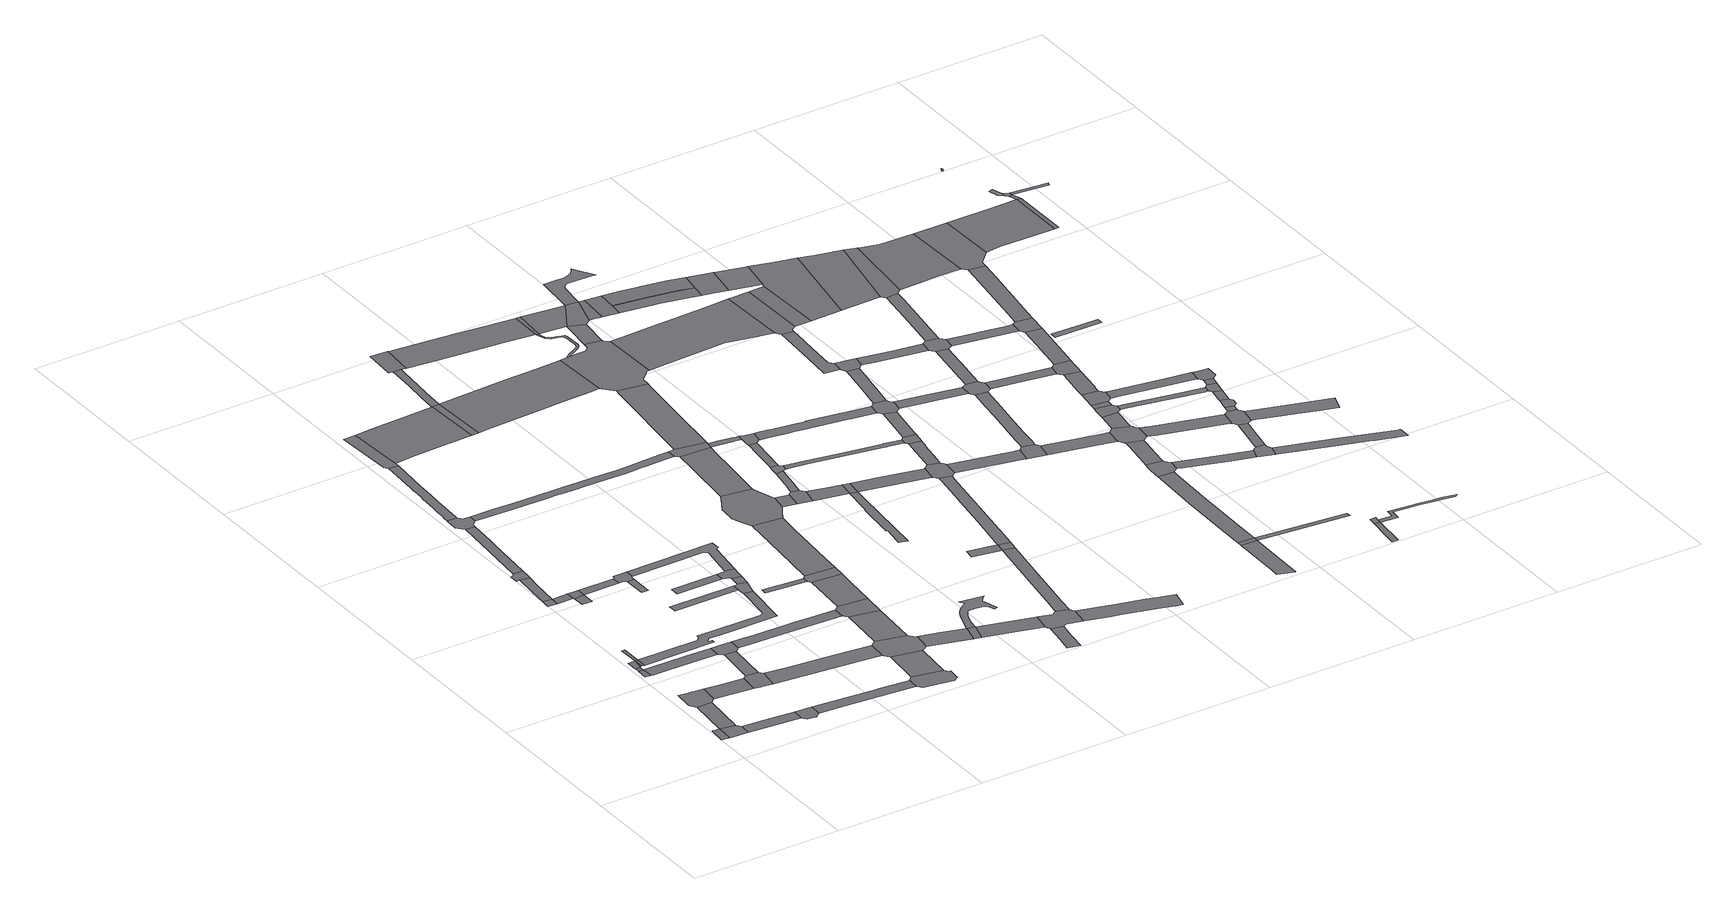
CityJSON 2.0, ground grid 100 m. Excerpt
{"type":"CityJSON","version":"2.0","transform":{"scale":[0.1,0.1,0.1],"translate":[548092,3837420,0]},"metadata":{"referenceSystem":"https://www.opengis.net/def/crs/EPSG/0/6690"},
"CityObjects":{
"road1":{"type":"Road","attributes":{"RoadStructureAttribute.sectionType":"1"},"geometry":[{"type":"MultiSurface","lod":"1","boundaries":[[[0,1,2,3,4,5]]]}]},
"road2":{"type":"Road","geometry":[{"type":"MultiSurface","lod":"1","boundaries":[[[5,4,6,7,8,9]]]}]},
"road3":{"type":"Road","attributes":{"RoadStructureAttribute.sectionType":"1"},"geometry":[{"type":"MultiSurface","lod":"1","boundaries":[[[10,11,5,9]]]}]},
"road4":{"type":"Road","geometry":[{"type":"MultiSurface","lod":"1","boundaries":[[[12,13,14,15,16,17,18,11,10,19,20,21,22]]]}]},
"road5":{"type":"Road","attributes":{"RoadStructureAttribute.sectionType":"1"},"geometry":[{"type":"MultiSurface","lod":"1","boundaries":[[[23,24,25,26]]]}]},
"road6":{"type":"Road","geometry":[{"type":"MultiSurface","lod":"1","boundaries":[[[27,28,26,29]]]}]},
"road7":{"type":"Road","attributes":{"RoadStructureAttribute.sectionType":"1"},"geometry":[{"type":"MultiSurface","lod":"1","boundaries":[[[30,31,27,29,32,33]]]}]},
"road8":{"type":"Road","attributes":{"RoadStructureAttribute.sectionType":"1"},"geometry":[{"type":"MultiSurface","lod":"1","boundaries":[[[34,8,7,35,36,37]]]}]},
"road9":{"type":"Road","attributes":{"RoadStructureAttribute.sectionType":"1"},"geometry":[{"type":"MultiSurface","lod":"1","boundaries":[[[33,32,38]]]}]},
"road10":{"type":"Road","geometry":[{"type":"MultiSurface","lod":"1","boundaries":[[[39,33,38,40]]]}]},
"road11":{"type":"Road","geometry":[{"type":"MultiSurface","lod":"1","boundaries":[[[41,42,33,39]]]}]},
"road12":{"type":"Road","attributes":{"RoadStructureAttribute.sectionType":"1"},"geometry":[{"type":"MultiSurface","lod":"1","boundaries":[[[43,22,21,44,45]]]}]},
"road13":{"type":"Road","attributes":{"RoadStructureAttribute.sectionType":"1"},"geometry":[{"type":"MultiSurface","lod":"1","boundaries":[[[46,47,48,49,50,51,26,25,52,53,54,55,56,57,58,59]]]}]},
"road14":{"type":"Road","geometry":[{"type":"MultiSurface","lod":"1","boundaries":[[[37,36,60,61,62,63,64]]]}]},
"road15":{"type":"Road","geometry":[{"type":"MultiSurface","lod":"1","boundaries":[[[65,66,67,68]]]}]},
"road16":{"type":"Road","attributes":{"RoadStructureAttribute.sectionType":"1"},"geometry":[{"type":"MultiSurface","lod":"1","boundaries":[[[69,70,71,65,68,72,73]]]}]},
"road17":{"type":"Road","attributes":{"RoadStructureAttribute.sectionType":"1"},"geometry":[{"type":"MultiSurface","lod":"1","boundaries":[[[68,67,74,75]]]}]},
"road18":{"type":"Road","geometry":[{"type":"MultiSurface","lod":"1","boundaries":[[[76,77,45,44,78,79,80,81,82]]]}]},
"road19":{"type":"Road","geometry":[{"type":"MultiSurface","lod":"1","boundaries":[[[83,84,85,86,87,88,69,73]]]}]},
"road20":{"type":"Road","geometry":[{"type":"MultiSurface","lod":"1","boundaries":[[[89,90,91,92]]]}]},
"road21":{"type":"Road","geometry":[{"type":"MultiSurface","lod":"1","boundaries":[[[75,74,93,92,91,94]]]}]},
"road22":{"type":"Road","attributes":{"RoadStructureAttribute.sectionType":"1"},"geometry":[{"type":"MultiSurface","lod":"1","boundaries":[[[95,96,97,76,82,98,99,100]]]}]},
"road23":{"type":"Road","geometry":[{"type":"MultiSurface","lod":"1","boundaries":[[[101,59,58,95,100,102,103,104]]]}]},
"road24":{"type":"Road","attributes":{"RoadStructureAttribute.sectionType":"1"},"geometry":[{"type":"MultiSurface","lod":"1","boundaries":[[[105,106,85,84,107,108,109,110]]]}]},
"road25":{"type":"Road","attributes":{"RoadStructureAttribute.sectionType":"1"},"geometry":[{"type":"MultiSurface","lod":"1","boundaries":[[[94,91,111,112]]]}]},
"road26":{"type":"Road","attributes":{"RoadStructureAttribute.sectionType":"1"},"geometry":[{"type":"MultiSurface","lod":"1","boundaries":[[[113,114,115,116,117,118,119,120,121,122,39,40,123,124,125,126,127,128,129,130]]]}]},
"road27":{"type":"Road","attributes":{"RoadStructureAttribute.sectionType":"1"},"geometry":[{"type":"MultiSurface","lod":"1","boundaries":[[[131,132,133,134,135,136,64,63,137,138,139,140,141,142,143]]]}]},
"road28":{"type":"Road","geometry":[{"type":"MultiSurface","lod":"1","boundaries":[[[144,145,146,105,110,147,148,149,150,151]]]}]},
"road29":{"type":"Road","geometry":[{"type":"MultiSurface","lod":"1","boundaries":[[[152,153,154,155]]]}]},
"road30":{"type":"Road","attributes":{"RoadStructureAttribute.sectionType":"1"},"geometry":[{"type":"MultiSurface","lod":"1","boundaries":[[[156,157,158,81,80,159,160,161,162]]]}]},
"road31":{"type":"Road","attributes":{"RoadStructureAttribute.sectionType":"1"},"geometry":[{"type":"MultiSurface","lod":"1","boundaries":[[[163,164,165,166,167,168,169,170,171,172,173,174,175,176,177,178,179,144,151,180,181,182,183,184]]]}]},
"road32":{"type":"Road","geometry":[{"type":"MultiSurface","lod":"1","boundaries":[[[185,186,187,188,112,111,189,190,191,192,152,155,193,194,195,196,197,198]]]}]},
"road33":{"type":"Road","attributes":{"RoadStructureAttribute.sectionType":"1"},"geometry":[{"type":"MultiSurface","lod":"1","boundaries":[[[199,200,201,202]]]}]},
"road34":{"type":"Road","geometry":[{"type":"MultiSurface","lod":"1","boundaries":[[[203,204,205,206,163,184,207]]]}]},
"road35":{"type":"Road","attributes":{"RoadStructureAttribute.sectionType":"1"},"geometry":[{"type":"MultiSurface","lod":"1","boundaries":[[[208,209,210,211,212,213,214,104,103,215,216,217,218,219,220]]]}]},
"road36":{"type":"Road","attributes":{"RoadStructureAttribute.sectionType":"1"},"geometry":[{"type":"MultiSurface","lod":"1","boundaries":[[[221,222,223,224]]]}]},
"road37":{"type":"Road","geometry":[{"type":"MultiSurface","lod":"1","boundaries":[[[225,226,143,142,227,228,229,230,231,232,233,234,235]]]}]},
"road38":{"type":"Road","attributes":{"RoadStructureAttribute.sectionType":"1"},"geometry":[{"type":"MultiSurface","lod":"1","boundaries":[[[236,237,238,239,240,198,197,241,242,243,244,245,246,247,248,249]]]}]},
"road39":{"type":"Road","attributes":{"RoadStructureAttribute.sectionType":"1"},"geometry":[{"type":"MultiSurface","lod":"1","boundaries":[[[250,225,235,251]]]}]},
"road40":{"type":"Road","geometry":[{"type":"MultiSurface","lod":"1","boundaries":[[[252,253,254,202,201,113,130,255,256]]]}]},
"road41":{"type":"Road","attributes":{"RoadStructureAttribute.sectionType":"1"},"geometry":[{"type":"MultiSurface","lod":"1","boundaries":[[[257,252,256,258]]]}]},
"road42":{"type":"Road","geometry":[{"type":"MultiSurface","lod":"1","boundaries":[[[248,259,260,261,224,223,262,263,264,257,258,265,249]]]}]},
"road43":{"type":"Road","geometry":[{"type":"MultiSurface","lod":"1","boundaries":[[[266,267,268,162,161,269,270,250,251,271,272,273,274,275,276,277]]]}]},
"road44":{"type":"Road","geometry":[{"type":"MultiSurface","lod":"1","boundaries":[[[278,279,280,281,203,207,282,283,284,285,286,287]]]}]},
"road45":{"type":"Road","attributes":{"RoadStructureAttribute.sectionType":"1"},"geometry":[{"type":"MultiSurface","lod":"1","boundaries":[[[288,266,277,289]]]}]},
"road46":{"type":"Road","attributes":{"RoadStructureAttribute.sectionType":"1"},"geometry":[{"type":"MultiSurface","lod":"1","boundaries":[[[290,291,292,293,294,295,296,297,298,299,300]]]}]},
"road47":{"type":"Road","geometry":[{"type":"MultiSurface","lod":"1","boundaries":[[[301,302,220,219,288,289,303]]]}]},
"road48":{"type":"Road","attributes":{"RoadStructureAttribute.sectionType":"1"},"geometry":[{"type":"MultiSurface","lod":"1","boundaries":[[[304,305,306,307,308,309,310,311,312,313,149,148,314,315,316,317,318,319,320,321,322,323,324,325,326,327,328,329,330]]]}]},
"road49":{"type":"Road","attributes":{"RoadStructureAttribute.sectionType":"1"},"geometry":[{"type":"MultiSurface","lod":"1","boundaries":[[[331,274,273,332,333]]]}]},
"road50":{"type":"Road","attributes":{"RoadStructureAttribute.sectionType":"1"},"geometry":[{"type":"MultiSurface","lod":"1","boundaries":[[[334,335,301,303,336,337]]]}]},
"road51":{"type":"Road","geometry":[{"type":"MultiSurface","lod":"1","boundaries":[[[338,278,287,339,340]]]}]},
"road52":{"type":"Road","geometry":[{"type":"MultiSurface","lod":"1","boundaries":[[[341,300,299,334,337,342]]]}]},
"road53":{"type":"Road","geometry":[{"type":"MultiSurface","lod":"1","boundaries":[[[333,332,343,344]]]}]},
"road54":{"type":"Road","attributes":{"RoadStructureAttribute.sectionType":"1"},"geometry":[{"type":"MultiSurface","lod":"1","boundaries":[[[345,346,347,338,340,348,349,350,351,352]]]}]},
"road55":{"type":"Road","attributes":{"RoadStructureAttribute.sectionType":"1"},"geometry":[{"type":"MultiSurface","lod":"1","boundaries":[[[353,354,355,341,342,356,357,358]]]}]},
"road56":{"type":"Road","attributes":{"RoadStructureAttribute.sectionType":"1"},"geometry":[{"type":"MultiSurface","lod":"1","boundaries":[[[359,344,343,360,361,362]]]}]},
"road57":{"type":"Road","geometry":[{"type":"MultiSurface","lod":"1","boundaries":[[[363,364,345,352,365,366,367]]]}]},
"road58":{"type":"Road","attributes":{"RoadStructureAttribute.sectionType":"1"},"geometry":[{"type":"MultiSurface","lod":"1","boundaries":[[[368,369,370,371,372,373,374,375,376,377,378,379,380,381,382,383,384,385,386,387,388,389,333,344]]]}]},
"road59":{"type":"Road","geometry":[{"type":"MultiSurface","lod":"1","boundaries":[[[390,391,392,393,394,395,396,397,398,353,358,399,400,401,402,403,404,405,406,407,408]]]}]},
"road60":{"type":"Road","attributes":{"RoadStructureAttribute.sectionType":"1"},"geometry":[{"type":"MultiSurface","lod":"1","boundaries":[[[409,410,411,412,413,414,415]]]}]},
"road61":{"type":"Road","attributes":{"function":"1"},"geometry":[{"type":"MultiSurface","lod":"1","boundaries":[[[416,417,418,419,420,421,340,339,422,423,424,425,426,427]]]}]},
"road62":{"type":"Road","attributes":{"RoadStructureAttribute.sectionType":"1"},"geometry":[{"type":"MultiSurface","lod":"1","boundaries":[[[428,429,390,408,430,431,432,433,434]]]}]},
"road63":{"type":"Road","geometry":[{"type":"MultiSurface","lod":"1","boundaries":[[[435,436,437,362,361,438,439,409,415,440,441,442,443,444,445,446,447]]]}]},
"road64":{"type":"Road","attributes":{"RoadStructureAttribute.sectionType":"1"},"geometry":[{"type":"MultiSurface","lod":"1","boundaries":[[[402,401,448,449]]]}]},
"road65":{"type":"Road","geometry":[{"type":"MultiSurface","lod":"1","boundaries":[[[450,451,449,448,452,453,454,455]]]}]},
"road66":{"type":"Road","geometry":[{"type":"MultiSurface","lod":"1","boundaries":[[[456,457,458,330,329,459,428,434,460,461,462]]]}]},
"road67":{"type":"Road","geometry":[{"type":"MultiSurface","lod":"1","boundaries":[[[463,464,465,466,367,366,467,468,469,470,471,472]]]}]},
"road68":{"type":"Road","attributes":{"RoadStructureAttribute.sectionType":"1"},"geometry":[{"type":"MultiSurface","lod":"1","boundaries":[[[473,474,475,476,477,478,479,450,455]]]}]},
"road69":{"type":"Road","attributes":{"RoadStructureAttribute.sectionType":"1"},"geometry":[{"type":"MultiSurface","lod":"1","boundaries":[[[480,481,482,483,484,485,486,487,488,489,490,491]]]}]},
"road70":{"type":"Road","attributes":{"RoadStructureAttribute.sectionType":"1"},"geometry":[{"type":"MultiSurface","lod":"1","boundaries":[[[492,453,452,493,480,494]]]}]},
"road71":{"type":"Road","attributes":{"RoadStructureAttribute.sectionType":"1"},"geometry":[{"type":"MultiSurface","lod":"1","boundaries":[[[495,496,497,498,499,500,501,447,446,502,503,504,505]]]}]},
"road72":{"type":"Road","geometry":[{"type":"MultiSurface","lod":"1","boundaries":[[[506,507,477,476,508,509,510,511,512]]]}]},
"road73":{"type":"Road","attributes":{"RoadStructureAttribute.sectionType":"1"},"geometry":[{"type":"MultiSurface","lod":"1","boundaries":[[[513,514,515,516,517,518,456,462,519,520,521]]]}]},
"road74":{"type":"Road","attributes":{"RoadStructureAttribute.sectionType":"1"},"geometry":[{"type":"MultiSurface","lod":"1","boundaries":[[[522,523,524,525,526,527,528,461,460,529,530,531,532,533,534,535,536]]]}]},
"road75":{"type":"Road","geometry":[{"type":"MultiSurface","lod":"1","boundaries":[[[537,538,539,540,495,541]]]}]},
"road76":{"type":"Road","attributes":{"RoadStructureAttribute.sectionType":"1"},"geometry":[{"type":"MultiSurface","lod":"1","boundaries":[[[542,543,544,545,546,506,512,547,548,549]]]}]},
"road77":{"type":"Road","geometry":[{"type":"MultiSurface","lod":"1","boundaries":[[[494,480,491,550]]]}]},
"road78":{"type":"Road","attributes":{"RoadStructureAttribute.sectionType":"1"},"geometry":[{"type":"MultiSurface","lod":"1","boundaries":[[[551,552,553,554,555,444,443,556,557,558,559,560,561,562,563]]]}]},
"road79":{"type":"Road","geometry":[{"type":"MultiSurface","lod":"1","boundaries":[[[564,565,536,535,566,567,542,549,568,569]]]}]},
"road80":{"type":"Road","geometry":[{"type":"MultiSurface","lod":"1","boundaries":[[[541,495,505,570]]]}]},
"road81":{"type":"Road","geometry":[{"type":"MultiSurface","lod":"1","boundaries":[[[571,572,573,574,575,576,577,578,579,416,427,580,513,521,581,582,583,584,585,586,587,588,589]]]}]},
"road82":{"type":"Road","geometry":[{"type":"MultiSurface","lod":"1","boundaries":[[[471,590,591,592,593,594,595,596,597,598,599,600,601,602,603,604,578,577,605,606,607,608,609,610,611,612,613,614,615,616,617,618,619,620,621,622,623]]]}]},
"road83":{"type":"Road","geometry":[{"type":"MultiSurface","lod":"1","boundaries":[[[472,471,623,624]]]}]},
"road84":{"type":"Road","attributes":{"RoadStructureAttribute.sectionType":"1"},"geometry":[{"type":"MultiSurface","lod":"1","boundaries":[[[625,626,627,550,491,628,629,630,631,632]]]}]},
"road85":{"type":"Road","attributes":{"RoadStructureAttribute.sectionType":"1"},"geometry":[{"type":"MultiSurface","lod":"1","boundaries":[[[633,634,635,636,637,541,570,638,639,640,641,642]]]}]},
"road86":{"type":"Road","attributes":{"RoadStructureAttribute.sectionType":"1"},"geometry":[{"type":"MultiSurface","lod":"1","boundaries":[[[643,644,645,646,647,648,649,650,510,509,651,652,653,654,655,656,657,658,659]]]}]},
"road87":{"type":"Road","attributes":{"RoadStructureAttribute.sectionType":"1"},"geometry":[{"type":"MultiSurface","lod":"1","boundaries":[[[660,661,662,571,589,663,664,665]]]}]},
"road88":{"type":"Road","attributes":{"RoadStructureAttribute.sectionType":"1"},"geometry":[{"type":"MultiSurface","lod":"1","boundaries":[[[666,667,624,623,668,660,669]]]}]},
"road89":{"type":"Road","attributes":{"RoadStructureAttribute.sectionType":"1"},"geometry":[{"type":"MultiSurface","lod":"1","boundaries":[[[670,671,672,673,674,675,676,677,678,679,569,568,680,681,682,683,684,685,686,687,688,689,690]]]}]},
"road90":{"type":"Road","geometry":[{"type":"MultiSurface","lod":"1","boundaries":[[[669,660,665,691,692,693,694,695]]]}]},
"road91":{"type":"Road","geometry":[{"type":"MultiSurface","lod":"1","boundaries":[[[696,697,698,632,631,699,700,633,642,701,702,703,704,705,706]]]}]},
"road92":{"type":"Road","geometry":[{"type":"MultiSurface","lod":"1","boundaries":[[[707,695,694,708,709,710]]]}]},
"road93":{"type":"Road","attributes":{"RoadStructureAttribute.sectionType":"1"},"geometry":[{"type":"MultiSurface","lod":"1","boundaries":[[[711,712,713,714,715,716,696,706,717,718,719,720,721,722]]]}]},
"road94":{"type":"Road","geometry":[{"type":"MultiSurface","lod":"1","boundaries":[[[723,659,658,711,722,724]]]}]},
"road95":{"type":"Road","geometry":[{"type":"MultiSurface","lod":"1","boundaries":[[[725,710,709,726,727,728,729,730]]]}]},
"road96":{"type":"Road","geometry":[{"type":"MultiSurface","lod":"1","boundaries":[[[731,732,733,734,586,585,735,736,737,738,739]]]}]},
"road97":{"type":"Road","attributes":{"RoadStructureAttribute.sectionType":"1"},"geometry":[{"type":"MultiSurface","lod":"1","boundaries":[[[740,723,724,741,742,743,744]]]}]},
"road98":{"type":"Road","attributes":{"RoadStructureAttribute.sectionType":"1"},"geometry":[{"type":"MultiSurface","lod":"1","boundaries":[[[745,746,747,703,702,748,749,750,751]]]}]},
"road99":{"type":"Road","attributes":{"RoadStructureAttribute.sectionType":"1"},"geometry":[{"type":"MultiSurface","lod":"1","boundaries":[[[752,753,754,755,756,757,758,759,760,761,762,763,764,765,766,767,768,669,695]]]}]},
"road100":{"type":"Road","geometry":[{"type":"MultiSurface","lod":"1","boundaries":[[[769,770,690,689,771,740,744,772,773,774,775,776]]]}]},
"road101":{"type":"Road","attributes":{"function":"1"},"geometry":[{"type":"MultiSurface","lod":"1","boundaries":[[[777,778,779,780,781,782,728,727,783,784,785,786,787,788]]]}]},
"road102":{"type":"Road","attributes":{"RoadStructureAttribute.sectionType":"1"},"geometry":[{"type":"MultiSurface","lod":"1","boundaries":[[[789,790,791,792,793,794,795,796]]]}]},
"road103":{"type":"Road","attributes":{"RoadStructureAttribute.sectionType":"1"},"geometry":[{"type":"MultiSurface","lod":"1","boundaries":[[[797,798,769,776,799,800]]]}]},
"road104":{"type":"Road","attributes":{"RoadStructureAttribute.sectionType":"1"},"geometry":[{"type":"MultiSurface","lod":"1","boundaries":[[[801,802,803,804,805,806,730,729,807,808,809,810,811,788,812]]]}]},
"road105":{"type":"Road","geometry":[{"type":"MultiSurface","lod":"1","boundaries":[[[813,814,815,751,750,816,817,818]]]}]},
"road106":{"type":"Road","geometry":[{"type":"MultiSurface","lod":"1","boundaries":[[[819,789,796,820,821]]]}]},
"road107":{"type":"Road","attributes":{"RoadStructureAttribute.sectionType":"1"},"geometry":[{"type":"MultiSurface","lod":"1","boundaries":[[[822,823,824,825,826,827,828,829,830,831,832]]]}]},
"road108":{"type":"Road","geometry":[{"type":"MultiSurface","lod":"1","boundaries":[[[833,828,827,797,800,834,835]]]}]},
"road109":{"type":"Road","attributes":{"RoadStructureAttribute.sectionType":"1"},"geometry":[{"type":"MultiSurface","lod":"1","boundaries":[[[836,773,772,837,838,839,840]]]}]},
"road110":{"type":"Road","attributes":{"RoadStructureAttribute.sectionType":"1"},"geometry":[{"type":"MultiSurface","lod":"1","boundaries":[[[841,842,843,844,819,821,845,846,847,848,849]]]}]},
"road111":{"type":"Road","attributes":{"RoadStructureAttribute.sectionType":"1"},"geometry":[{"type":"MultiSurface","lod":"1","boundaries":[[[850,851,852,853,854,855,856,857,858,813,818,859,860,861,862,863,864,865,866]]]}]},
"road112":{"type":"Road","geometry":[{"type":"MultiSurface","lod":"1","boundaries":[[[867,731,739,868,822,832,869,870,871]]]}]},
"road113":{"type":"Road","attributes":{"RoadStructureAttribute.sectionType":"1"},"geometry":[{"type":"MultiSurface","lod":"1","boundaries":[[[872,873,817,816,874,875,876,877]]]}]},
"road114":{"type":"Road","geometry":[{"type":"MultiSurface","lod":"1","boundaries":[[[812,788,787,878,879,880,881,882]]]}]},
"road115":{"type":"Road","attributes":{"RoadStructureAttribute.sectionType":"1"},"geometry":[{"type":"MultiSurface","lod":"1","boundaries":[[[883,884,835,834,885,886,887,888]]]}]},
"road116":{"type":"Road","attributes":{"RoadStructureAttribute.sectionType":"1"},"geometry":[{"type":"MultiSurface","lod":"1","boundaries":[[[889,867,871,890]]]}]},
"road117":{"type":"Road","geometry":[{"type":"MultiSurface","lod":"1","boundaries":[[[891,892,893,894,841,849,895,896,897,898,899,900]]]}]},
"road118":{"type":"Road","attributes":{"RoadStructureAttribute.sectionType":"1"},"geometry":[{"type":"MultiSurface","lod":"1","boundaries":[[[901,902,820,796]]]}]},
"road119":{"type":"Road","geometry":[{"type":"MultiSurface","lod":"1","boundaries":[[[903,904,905,840,839,850,866,906,907,908,909,910]]]}]},
"road120":{"type":"Road","attributes":{"RoadStructureAttribute.sectionType":"1"},"geometry":[{"type":"MultiSurface","lod":"1","boundaries":[[[911,912,913,891,900,914,915,916]]]}]},
"road121":{"type":"Road","geometry":[{"type":"MultiSurface","lod":"1","boundaries":[[[917,918,881,880,919,920,921]]]}]},
"road122":{"type":"Road","attributes":{"RoadStructureAttribute.sectionType":"1"},"geometry":[{"type":"MultiSurface","lod":"1","boundaries":[[[922,923,924,903,910,925,926,927,928]]]}]},
"road123":{"type":"Road","geometry":[{"type":"MultiSurface","lod":"1","boundaries":[[[929,930,931,877,876,932,933,911,916,934,935,936,937,938,939,940]]]}]},
"road124":{"type":"Road","attributes":{"RoadStructureAttribute.sectionType":"1"},"geometry":[{"type":"MultiSurface","lod":"1","boundaries":[[[941,921,920,942,889,890,943,944]]]}]},
"road125":{"type":"Road","attributes":{"RoadStructureAttribute.sectionType":"1"},"geometry":[{"type":"MultiSurface","lod":"1","boundaries":[[[945,946,929,940,947,948,949]]]}]},
"road126":{"type":"Road","geometry":[{"type":"MultiSurface","lod":"1","boundaries":[[[950,951,888,887,922,928,952,953,954,955]]]}]},
"road127":{"type":"Road","attributes":{"RoadStructureAttribute.sectionType":"1"},"geometry":[{"type":"MultiSurface","lod":"1","boundaries":[[[956,908,907,957,958,959]]]}]},
"road128":{"type":"Road","attributes":{"RoadStructureAttribute.sectionType":"1"},"geometry":[{"type":"MultiSurface","lod":"1","boundaries":[[[960,961,962,897,896,963,964,965,966,967]]]}]},
"road129":{"type":"Road","attributes":{"RoadStructureAttribute.sectionType":"1"},"geometry":[{"type":"MultiSurface","lod":"1","boundaries":[[[968,969,970,971,972,973]]]}]},
"road130":{"type":"Road","geometry":[{"type":"MultiSurface","lod":"1","boundaries":[[[974,975,976,945,949,977,978,979,980,981]]]}]},
"road131":{"type":"Road","attributes":{"RoadStructureAttribute.sectionType":"1"},"geometry":[{"type":"MultiSurface","lod":"1","boundaries":[[[982,983,974,981,984,985]]]}]},
"road132":{"type":"Road","geometry":[{"type":"MultiSurface","lod":"1","boundaries":[[[986,987,968,973,988]]]}]},
"road133":{"type":"Road","geometry":[{"type":"MultiSurface","lod":"1","boundaries":[[[989,982,985,990,991,992,993,994,995]]]}]},
"road134":{"type":"Road","attributes":{"RoadStructureAttribute.sectionType":"1"},"geometry":[{"type":"MultiSurface","lod":"1","boundaries":[[[996,997,998,999,1000,1001,950,955]]]}]},
"road135":{"type":"Road","attributes":{"RoadStructureAttribute.sectionType":"1"},"geometry":[{"type":"MultiSurface","lod":"1","boundaries":[[[1002,1003,1004,989,995,1005,1006,1007]]]}]},
"road136":{"type":"Road","geometry":[{"type":"MultiSurface","lod":"1","boundaries":[[[1008,1009,944,943,1010,1011,1012]]]}]},
"road137":{"type":"Road","attributes":{"RoadStructureAttribute.sectionType":"1"},"geometry":[{"type":"MultiSurface","lod":"1","boundaries":[[[1013,1014,1015,1016,937,936,1017,1018,1019,1020,1021]]]}]},
"road138":{"type":"Road","attributes":{"RoadStructureAttribute.sectionType":"1"},"geometry":[{"type":"MultiSurface","lod":"1","boundaries":[[[1022,1023,1024,1025,954,953,1026,1027,1028,1029]]]}]},
"road139":{"type":"Road","geometry":[{"type":"MultiSurface","lod":"1","boundaries":[[[1030,1031,1032,959,958,1033,1002,1007,1034,1035,1036]]]}]},
"road140":{"type":"Road","geometry":[{"type":"MultiSurface","lod":"1","boundaries":[[[1037,1038,967,966,1039,1040,1041,1042,1043]]]}]},
"road141":{"type":"Road","attributes":{"RoadStructureAttribute.sectionType":"1"},"geometry":[{"type":"MultiSurface","lod":"1","boundaries":[[[1044,1045,1046,1047,1048,1049,1050,1051,1052,1053,1054,1055,1056,1057,988,973]]]}]},
"road142":{"type":"Road","attributes":{"RoadStructureAttribute.sectionType":"1"},"geometry":[{"type":"MultiSurface","lod":"1","boundaries":[[[1058,1059,1060,1061,979,978,1062,1063,1064,1065,1066,1067]]]}]},
"road143":{"type":"Road","geometry":[{"type":"MultiSurface","lod":"1","boundaries":[[[1012,1011,999,998,1068,1069]]]}]},
"road144":{"type":"Road","attributes":{"RoadStructureAttribute.sectionType":"1"},"geometry":[{"type":"MultiSurface","lod":"1","boundaries":[[[1070,1071,1072,1037,1043,1073,1074]]]}]},
"road145":{"type":"Road","attributes":{"RoadStructureAttribute.sectionType":"1"},"geometry":[{"type":"MultiSurface","lod":"1","boundaries":[[[1075,1076,1030,1036,1077,1078]]]}]},
"road146":{"type":"Road","attributes":{"RoadStructureAttribute.sectionType":"1"},"geometry":[{"type":"MultiSurface","lod":"1","boundaries":[[[1079,1080,1081,992,991,1082,1083,1084,1085,1086,1087]]]}]},
"road147":{"type":"Road","geometry":[{"type":"MultiSurface","lod":"1","boundaries":[[[1088,1089,1090,1021,1020,1091,1092,1070,1074,1093,1094,1095,1096,1097,1098,1099]]]}]},
"road148":{"type":"Road","geometry":[{"type":"MultiSurface","lod":"1","boundaries":[[[1100,1101,1029,1028,1102,1075,1078,1103]]]}]},
"road149":{"type":"Road","attributes":{"RoadStructureAttribute.sectionType":"1"},"geometry":[{"type":"MultiSurface","lod":"1","boundaries":[[[1104,1105,1088,1099,1106,1107]]]}]},
"road150":{"type":"Road","geometry":[{"type":"MultiSurface","lod":"1","boundaries":[[[1108,1104,1107,1109,1110,1111]]]}]},
"road151":{"type":"Road","attributes":{"RoadStructureAttribute.sectionType":"1"},"geometry":[{"type":"MultiSurface","lod":"1","boundaries":[[[1112,1113,1108,1111,1114,1115]]]}]},
"road152":{"type":"Road","geometry":[{"type":"MultiSurface","lod":"1","boundaries":[[[1116,1117,1069,1068,1118,1119,1120]]]}]},
"road153":{"type":"Road","attributes":{"RoadStructureAttribute.sectionType":"1"},"geometry":[{"type":"MultiSurface","lod":"1","boundaries":[[[1121,1122,1123,1124,1125,1126,1127,1040,1039,1128,1129,1130,1131,1132,1133,1134,1135]]]}]},
"road154":{"type":"Road","geometry":[{"type":"MultiSurface","lod":"1","boundaries":[[[1136,1067,1066,1112,1115,1137]]]}]},
"road155":{"type":"Road","attributes":{"RoadStructureAttribute.sectionType":"1"},"geometry":[{"type":"MultiSurface","lod":"1","boundaries":[[[1138,1139,1140,1141,1142]]]}]},
"road156":{"type":"Road","attributes":{"RoadStructureAttribute.sectionType":"1"},"geometry":[{"type":"MultiSurface","lod":"1","boundaries":[[[1143,1144,1145,1100,1103,1146,1147,1148]]]}]},
"road157":{"type":"Road","attributes":{"RoadStructureAttribute.sectionType":"1"},"geometry":[{"type":"MultiSurface","lod":"1","boundaries":[[[1149,1136,1137,1150]]]}]},
"road158":{"type":"Road","geometry":[{"type":"MultiSurface","lod":"1","boundaries":[[[1151,1087,1086,1152,1149,1150,1153,1154,1155]]]}]},
"road159":{"type":"Road","attributes":{"RoadStructureAttribute.sectionType":"1"},"geometry":[{"type":"MultiSurface","lod":"1","boundaries":[[[1156,1157,1096,1095,1158,1159,1160,1161,1162,1163,1164]]]}]},
"road160":{"type":"Road","geometry":[{"type":"MultiSurface","lod":"1","boundaries":[[[1120,1119,1143,1148,1165,1166,1167]]]}]},
"road161":{"type":"Road","attributes":{"function":"1"},"geometry":[{"type":"MultiSurface","lod":"1","boundaries":[[[1168,1169,1170,1167,1166,1171,1172,1173,1174,1175]]]}]},
"road162":{"type":"Road","geometry":[{"type":"MultiSurface","lod":"1","boundaries":[[[1175,1174,1176,1177]]]}]},
"road163":{"type":"Road","geometry":[{"type":"MultiSurface","lod":"1","boundaries":[[[1178,1179,1180,1181,1182]]]}]},
"road164":{"type":"Road","attributes":{"RoadStructureAttribute.sectionType":"7"},"geometry":[{"type":"MultiSurface","lod":"1","boundaries":[[[1183,1184,1185,1186]]]}]},
"road165":{"type":"Road","geometry":[{"type":"MultiSurface","lod":"1","boundaries":[[[1182,1181,1187,1188,1189,1190,1191,1192]]]}]},
"road166":{"type":"Road","attributes":{"RoadStructureAttribute.sectionType":"1"},"geometry":[{"type":"MultiSurface","lod":"1","boundaries":[[[1193,1194,1195,1190,1189,1175,1177]]]}]},
"road167":{"type":"Road","attributes":{"RoadStructureAttribute.sectionType":"1"},"geometry":[{"type":"MultiSurface","lod":"1","boundaries":[[[1192,1191,1196,1197,1198]]]}]}
},
"vertices":[
[17,361,0],[7,247,0],[36,244,0],[44,243,0],[58,242,0],[65,357,0],
[116,237,0],[180,231,0],[187,311,0],[165,338,0],
[194,636,0],[91,635,0],
[191,796,0],[184,797,0],[161,800,0],[131,803,0],[104,806,0],[74,809,0],[61,681,0],[197,639,0],[202,643,0],[224,664,0],[238,791,0],
[35,1168,0],[31,1093,0],[69,1089,0],[65,1166,0],
[36,1202,0],[35,1171,0],[66,1200,0],
[34,1280,0],[32,1207,0],[71,1208,0],[81,1279,0],
[330,299,0],[361,216,0],[529,202,0],[537,282,0],
[82,1208,0],
[101,1279,0],[101,1208,0],
[100,1418,0],[81,1419,0],
[367,777,0],[486,636,0],[500,764,0],
[517,1159,0],[448,1161,0],[350,1163,0],[234,1164,0],[148,1165,0],[75,1166,0],[84,1088,0],[158,1087,0],[179,1087,0],[276,1086,0],[428,1083,0],[520,1080,0],[526,1080,0],[528,1159,0],
[554,173,0],[613,166,0],[615,167,0],[645,193,0],[651,273,0],
[6,2146,0],[0,2085,0],[62,2076,0],[67,2137,0],
[30,2423,0],[28,2408,0],[9,2179,0],[83,2324,0],[93,2412,0],
[173,2077,0],[173,2138,0],
[525,784,0],[505,768,0],[533,631,0],[540,630,0],[611,621,0],[628,749,0],[607,776,0],
[97,2450,0],[102,2505,0],[38,2504,0],[23,2483,0],[7,2483,0],[7,2423,0],
[179,1990,0],[248,1990,0],[248,2077,0],[179,2070,0],
[177,2075,0],[248,2138,0],
[555,1055,0],[556,1054,0],[540,907,0],[619,899,0],[620,903,0],[634,1050,0],
[621,1157,0],[635,1051,0],[666,1075,0],[668,1156,0],
[85,3084,0],[68,2888,0],[129,2837,0],[133,2882,0],[134,2899,0],[148,3077,0],
[494,2078,0],[494,2139,0],
[1034,1580,0],[1007,1348,0],[1005,1340,0],[1002,1334,0],[996,1327,0],[989,1323,0],[978,1321,0],[540,1322,0],[539,1302,0],[515,1281,0],[586,1210,0],[586,1231,0],[560,1231,0],[560,1238,0],[579,1260,0],[652,1260,0],[1057,1262,0],[1094,1570,0],
[1248,224,0],[1096,236,0],[1078,238,0],[797,261,0],[723,267,0],[698,269,0],[782,182,0],[1044,160,0],[1063,159,0],[1104,155,0],[1116,154,0],[1291,140,0],[1296,220,0],
[50,3226,0],[50,3212,0],[43,3132,0],[150,3100,0],[185,3132,0],[187,3191,0],[138,3193,0],[113,3220,0],
[542,2063,0],[543,1916,0],[590,1916,0],[590,2063,0],
[1077,701,0],[797,731,0],[636,749,0],[622,620,0],[1240,554,0],[1319,545,0],[1330,674,0],
[96,3917,0],[78,3651,0],[77,3639,0],[76,3637,0],[76,3619,0],[76,3608,0],[71,3530,0],[68,3515,0],[67,3499,0],[66,3479,0],[65,3459,0],[65,3454,0],[65,3438,0],[60,3379,0],[58,3344,0],[56,3284,0],[52,3258,0],[116,3280,0],[126,3435,0],[131,3526,0],[139,3647,0],[157,3905,0],
[508,2161,0],[507,2150,0],[505,2145,0],[500,2141,0],[525,2078,0],[531,2077,0],[536,2074,0],[540,2070,0],[590,2087,0],[591,2092,0],[595,2097,0],[598,2099,0],[601,2101,0],[601,2162,0],
[591,1688,0],[590,1632,0],[1033,1635,0],[1033,1688,0],
[140,4341,0],[59,4338,0],[77,3939,0],[87,3927,0],[159,3942,0],
[1323,1135,0],[1209,1138,0],[1105,1142,0],[991,1146,0],[988,1146,0],[828,1151,0],[724,1154,0],[721,1074,0],[735,1074,0],[874,1070,0],[1096,1063,0],[1374,1053,0],[1378,1133,0],
[710,1850,0],[709,1791,0],[1022,1792,0],[1022,1851,0],
[1327,248,0],[1300,223,0],[1293,138,0],[1317,110,0],[1513,74,0],[1540,93,0],[1546,97,0],[1553,177,0],[1547,179,0],[1541,180,0],[1525,207,0],
[1182,2092,0],[1185,2098,0],[1190,2102,0],[1200,2104,0],[1200,2166,0],[1094,2104,0],[1104,2103,0],[1109,2100,0],[1113,2096,0],[1117,2089,0],[1118,2083,0],[1117,2076,0],[1085,1861,0],[1146,1847,0],
[1350,504,0],[1547,462,0],
[1061,1693,0],[1058,1689,0],[1054,1688,0],[1095,1580,0],[1121,1679,0],
[1071,1762,0],[1132,1749,0],
[1082,1856,0],[1079,1853,0],[1073,1852,0],[1064,1774,0],[1068,1771,0],[1070,1767,0],[1139,1798,0],
[1369,704,0],[1341,683,0],[1333,676,0],[1321,545,0],[1328,535,0],[1574,481,0],[1577,483,0],[1589,491,0],[1609,617,0],[1594,621,0],[1587,630,0],[1565,658,0],
[693,4368,0],[451,4356,0],[269,4347,0],[197,4344,0],[160,3942,0],[278,3949,0],[544,3961,0],[558,3962,0],[664,3966,0],[706,3968,0],
[1397,1022,0],[1594,986,0],
[1419,1534,0],[1279,1546,0],[1254,1548,0],[1146,1557,0],[1144,1537,0],[1142,1517,0],[1155,1516,0],[1264,1507,0],[1276,1506,0],[1417,1494,0],[1420,1535,0],
[1410,1159,0],[1379,1133,0],[1607,1141,0],
[1495,3180,0],[1291,3174,0],[1192,3170,0],[1045,3174,0],[916,3175,0],[839,3177,0],[757,3180,0],[479,3185,0],[351,3188,0],[208,3190,0],[208,3132,0],[450,3127,0],[667,3123,0],[768,3120,0],[774,3120,0],[808,3119,0],[897,3117,0],[915,3117,0],[1087,3113,0],[1210,3110,0],[1270,3113,0],[1277,3113,0],[1352,3116,0],[1360,3116,0],[1496,3120,0],[1560,3122,0],[1559,3183,0],
[1746,580,0],[1867,414,0],[1901,537,0],
[1436,1473,0],[1423,1310,0],[1626,1349,0],[1635,1455,0],
[693,4370,0],[757,3971,0],[744,4369,0],
[1443,1557,0],[1643,1540,0],
[1915,401,0],[1949,523,0],
[726,4828,0],[713,4641,0],[699,4484,0],[745,4377,0],[754,4521,0],[768,4706,0],[775,4781,0],[778,4823,0],
[1500,2203,0],[1481,1979,0],[1458,1716,0],[1653,1661,0],[1685,2038,0],[1698,2183,0],
[2010,507,0],[2039,366,0],[2290,297,0],[2313,423,0],
[711,5051,0],[697,4831,0],[792,4822,0],[810,4820,0],[825,5039,0],
[1961,581,0],[1973,625,0],[1986,656,0],[2003,682,0],[2013,696,0],[2026,702,0],[2068,700,0],[2106,694,0],[2132,685,0],[2145,670,0],[2158,634,0],[2181,641,0],[2149,752,0],[2178,784,0],[2190,792,0],[2027,814,0],[2047,779,0],[2023,765,0],[1987,738,0],[1963,709,0],[1944,675,0],[1931,629,0],
[1533,2586,0],[1494,2517,0],[1491,2512,0],[1457,2452,0],[1456,2434,0],[1448,2333,0],[1452,2322,0],[1458,2306,0],[1484,2241,0],[1735,2242,0],[1765,2289,0],[1768,2292,0],[1786,2403,0],[1781,2404,0],[1770,2437,0],[1750,2498,0],[1744,2516,0],[1734,2550,0],[1735,2561,0],
[2304,262,0],[2284,137,0],[2267,28,0],[2345,8,0],[2363,124,0],[2364,128,0],[2382,244,0],
[1609,4408,0],[1442,4401,0],[1218,4391,0],[1003,4382,0],[884,4376,0],[759,4369,0],[809,3973,0],[1093,3986,0],[1239,3992,0],[1396,3999,0],[1557,4006,0],[1621,4010,0],
[1586,3097,0],[1571,2943,0],[1738,2597,0],[1745,2653,0],[1766,2852,0],[1781,3006,0],[1791,3089,0],
[2421,404,0],[2408,396,0],[2327,419,0],[2297,283,0],[2305,268,0],[2400,254,0],[2415,262,0],[2501,237,0],[2515,233,0],[2536,361,0],[2528,374,0],[2517,393,0],[2439,414,0],
[1858,2273,0],[1875,2384,0],
[1904,2404,0],[1879,2387,0],[1955,2252,0],[1978,2362,0],[1974,2367,0],[1954,2395,0],
[1603,3188,0],[1595,3185,0],[1586,3184,0],[1572,3111,0],[1795,3090,0],[1804,3138,0],[1806,3153,0],
[1469,4970,0],[1364,4982,0],[1100,5010,0],[834,5038,0],[1025,4798,0],[1342,4767,0],[1447,4755,0],[1618,4736,0],[1652,4733,0],[1657,4952,0],
[1962,2439,0],[1964,2449,0],[1994,2620,0],[1997,2631,0],[1946,2628,0],[1915,2455,0],[1910,2438,0],
[2178,2204,0],[2159,2036,0],[2154,1996,0],[2147,1991,0],[2122,1730,0],[2132,1728,0],[2127,1691,0],[2123,1691,0],[2111,1581,0],[2166,1564,0],[2218,2099,0],[2229,2193,0],
[2082,2338,0],[2056,2230,0],[2195,2314,0],
[2566,1175,0],[2564,1159,0],[2563,1158,0],[2552,1091,0],[2502,793,0],[2455,502,0],[2443,440,0],[2534,500,0],[2548,584,0],[2605,927,0],[2643,1155,0],
[1958,2710,0],[1952,2679,0],[2018,2642,0],[2020,2643,0],[2030,2682,0],[2026,2683,0],[2007,2702,0],
[1691,3932,0],[1686,3901,0],[1671,3773,0],[1658,3660,0],[1629,3411,0],[1615,3289,0],[1845,3522,0],[1885,3877,0],[1888,3899,0],
[1998,3108,0],[1986,3109,0],[1954,3114,0],[1952,3115,0],[1897,3124,0],[1868,3128,0],[1809,3137,0],[1802,3090,0],[1892,3081,0],[1947,3075,0],[1951,3074,0],[1981,3071,0],[1992,3069,0],[1995,3068,0],[2000,3108,0],
[2552,1245,0],[2383,1274,0],[2374,1207,0],[2548,1177,0],[2577,1240,0],
[1991,2990,0],[1991,2978,0],[1989,2966,0],[1982,2919,0],[1961,2733,0],[2010,2726,0],[2022,2815,0],[2046,2987,0],
[2245,2303,0],
[3095,207,0],[3026,226,0],[2956,245,0],[2774,295,0],[2681,321,0],[2554,224,0],[2682,189,0],[2741,174,0],[2921,125,0],[2995,104,0],[3061,86,0],[3102,75,0],[3135,196,0],
[2037,3098,0],[2008,3107,0],[1995,3049,0],[1994,3028,0],[2077,3009,0],[2090,3089,0],
[2654,1221,0],
[1827,4482,0],[1822,4444,0],[1817,4439,0],[1809,4431,0],[1795,4417,0],[1710,4414,0],[1687,4412,0],[1664,4411,0],[1626,4409,0],[1678,3946,0],[1895,3959,0],[1909,3973,0],[1948,4010,0],[1964,4026,0],[1979,4026,0],[1970,4427,0],[1958,4439,0],[1940,4459,0],[1937,4462,0],
[1660,4698,0],[1676,4665,0],[1701,4641,0],[1728,4633,0],[1764,4624,0],[1774,4616,0],[1779,4604,0],[1782,4509,0],[1775,4491,0],[1770,4481,0],[1753,4469,0],[1693,4436,0],[1673,4425,0],[1671,4423,0],[1666,4418,0],[1688,4416,0],[1691,4421,0],[1705,4428,0],[1725,4436,0],[1765,4459,0],[1782,4474,0],[1792,4487,0],[1797,4504,0],[1794,4614,0],[1789,4622,0],[1786,4629,0],[1771,4636,0],[1746,4646,0],[1711,4653,0],[1693,4666,0],[1680,4683,0],[1670,4715,0],[1673,4725,0],[1673,4730,0],
[1687,4949,0],
[2697,2205,0],[2662,2213,0],[2420,2265,0],[2491,2137,0],[2663,2100,0],[2673,2099,0],[2684,2097,0],[2702,2204,0],
[2710,2062,0],[2706,2024,0],[2669,1795,0],[2666,1778,0],[2624,1522,0],[2671,1322,0],[2698,1499,0],[2744,1782,0],[2781,2012,0],[2787,2045,0],
[2770,2555,0],[2662,2574,0],[2659,2575,0],[2644,2577,0],[2402,2618,0],[2138,2665,0],[2039,2681,0],[2037,2681,0],[2031,2641,0],[2040,2640,0],[2157,2622,0],[2417,2576,0],[2637,2540,0],[2655,2535,0],[2659,2534,0],[2765,2515,0],[2771,2555,0],
[1854,4711,0],[1853,4696,0],[1849,4663,0],[1938,4476,0],[1958,4648,0],[1961,4666,0],
[1946,4922,0],[1817,4935,0],[1794,4718,0],[1981,4919,0],
[2657,3000,0],[2654,3001,0],[2650,3001,0],[2422,3040,0],[2421,3037,0],[2308,3054,0],[2300,3056,0],[2216,3068,0],[2180,3074,0],[2115,3085,0],[2101,3005,0],[2168,2995,0],[2258,2981,0],[2302,2974,0],[2349,2967,0],[2633,2922,0],[2644,2921,0],[2653,2920,0],[2655,2920,0],[2820,2894,0],[2833,2972,0],
[1966,4670,0],[1967,4671,0],[1981,4681,0],[2002,4697,0],[2065,4911,0],
[2736,2229,0],[2735,2228,0],[2708,2208,0],[2690,2090,0],[2711,2066,0],[2814,2063,0],[2820,2067,0],[2833,2177,0],[2830,2183,0],[2812,2210,0],[2812,2213,0],
[2081,4909,0],[2021,4698,0],[2089,4691,0],[2105,4906,0],
[2779,2492,0],[2776,2471,0],[2773,2451,0],[2772,2447,0],[2770,2437,0],[2742,2266,0],[2819,2254,0],[2848,2423,0],[2850,2429,0],[2854,2448,0],[2856,2458,0],[2860,2478,0],
[2792,2571,0],[2873,2558,0],
[2180,4898,0],[2169,4679,0],[2197,4675,0],[2203,4761,0],[2204,4767,0],[2214,4894,0],
[2811,4459,0],[2640,4452,0],[2259,4440,0],[2052,4429,0],[2093,4030,0],[2497,4048,0],[2516,4050,0],[2644,4022,0],[2825,3985,0],
[2843,2862,0],[2877,2583,0],[2900,2714,0],[2900,2716,0],[2922,2840,0],
[3242,2088,0],[3008,2138,0],[2869,2167,0],[2848,2062,0],[3220,1981,0],[3257,1973,0],[3281,2081,0],
[2066,4917,0],[2066,4919,0],[2085,5079,0],[2093,5095,0],[2112,5113,0],[2125,5121,0],[2138,5124,0],[2306,5117,0],[2321,5114,0],[2237,5249,0],[2225,5229,0],[2207,5208,0],[2187,5197,0],[2170,5191,0],[2146,5185,0],[2102,5188,0],[2008,5189,0],
[2864,2995,0],[2834,2972,0],[2827,2884,0],[2954,2864,0],[2966,2943,0],[2951,2966,0],[2942,2980,0],[2942,2981,0],
[2638,4692,0],[2560,4707,0],[2507,4716,0],[2506,4716,0],[2435,4727,0],[2210,4760,0],[2414,4642,0],[2449,4634,0],[2639,4592,0],[2689,4581,0],[2706,4578,0],[2720,4676,0],
[3757,457,0],[3750,125,0],[3748,67,0],[3856,31,0],[3856,48,0],[3857,123,0],[3863,330,0],[3865,455,0],
[2934,3389,0],[2902,3203,0],[2997,3289,0],[3012,3376,0],
[2636,4828,0],[2579,4839,0],[2468,4859,0],[2462,4860,0],[2457,4861,0],[2328,4880,0],[2211,4766,0],[2235,4763,0],[2422,4736,0],[2480,4727,0],[2638,4696,0],[2744,4804,0],
[3310,2106,0],[3287,2087,0],[3286,2085,0],[3383,1946,0],[3406,2054,0],[3389,2088,0],
[3757,489,0],[3866,487,0],[3865,487,0],
[2850,3947,0],[2830,3692,0],[2819,3549,0],[2810,3440,0],[2888,3428,0],[2914,3424,0],[2922,3503,0],[2897,3535,0],[2911,3719,0],[2926,3900,0],[2928,3939,0],
[3001,3490,0],[3044,3400,0],[3059,3480,0],
[3139,2912,0],[3116,2834,0],[3170,2824,0],[3386,2785,0],[3394,2865,0],
[3785,1382,0],[3783,1351,0],[3769,1026,0],[3759,592,0],[3866,488,0],[3868,588,0],[3878,1023,0],[3892,1346,0],[3894,1377,0],
[3409,2752,0],[3387,2604,0],[3368,2481,0],[3363,2453,0],[3363,2448,0],[3360,2431,0],[3332,2249,0],[3323,2186,0],[3318,2152,0],[3397,2139,0],[3411,2237,0],[3412,2242,0],[3438,2418,0],[3444,2454,0],[3447,2469,0],[3462,2558,0],[3490,2739,0],
[2958,4464,0],[2850,3951,0],[2929,3954,0],[2930,3961,0],[2963,3982,0],
[3768,1976,0],[3451,2042,0],[3428,1936,0],[3744,1869,0],[3811,1853,0],[3826,1963,0],
[2796,4559,0],[2800,4558,0],[2869,4541,0],[2907,4764,0],[2761,4799,0],
[3286,3438,0],[3122,3468,0],[3123,3387,0],[3464,3329,0],[3466,3328,0],[3475,3406,0],
[3063,4466,0],[3077,3985,0],
[3798,1534,0],[3793,1494,0],[3789,1467,0],[3786,1414,0],[3902,1384,0],[3926,1402,0],[3939,1480,0],[3928,1484,0],[3912,1511,0],[3907,1519,0],
[4475,397,0],[4472,429,0],
[3430,2883,0],[3429,2882,0],[3425,2880,0],[3512,2753,0],[3522,2760,0],[3533,2839,0],[3532,2839,0],[3509,2873,0],
[3839,1809,0],[3833,1764,0],[3803,1565,0],[3910,1547,0],[3940,1745,0],[3944,1776,0],
[3100,4714,0],[2913,4762,0],[3070,4490,0],[3072,4489,0],[3112,4711,0],
[3491,3295,0],[3491,3293,0],[3442,2960,0],[3535,3050,0],[3541,3088,0],[3547,3125,0],[3569,3280,0],
[3866,1993,0],[3859,1988,0],[3829,1965,0],[3817,1844,0],[3834,1815,0],[3950,1780,0],[3980,1799,0],[3986,1803,0],[3998,1913,0],[3993,1920,0],[3974,1947,0],[3968,1955,0],
[3277,4666,0],[3068,4480,0],[3292,3991,0],[3406,4633,0],
[3886,2132,0],[3870,2018,0],[3975,2000,0],[3987,2079,0],[3995,2131,0],
[3510,3427,0],[3476,3407,0],[3571,3280,0],[3604,3299,0],[3615,3377,0],[3589,3413,0],
[3725,2807,0],[3685,2733,0],[3939,2691,0],[3954,2770,0],
[4397,1337,0],[4182,1404,0],[3980,1467,0],[3957,1391,0],[4243,1302,0],[4371,1263,0],[4389,1257,0],[4413,1333,0],
[4540,244,0],[4537,207,0],[4530,145,0],[4516,12,0],[4554,10,0],[4579,238,0],
[3901,2235,0],[3896,2202,0],[3891,2167,0],[4011,2141,0],[4023,2149,0],[4028,2194,0],[4017,2208,0],[4010,2219,0],
[3908,2282,0],[3905,2262,0],[4013,2240,0],[4016,2263,0],
[4588,298,0],[4546,295,0],[4583,268,0],
[3927,2412,0],[4023,2268,0],[4049,2286,0],[4060,2365,0],[4057,2365,0],[4044,2383,0],[4034,2396,0],
[3626,3661,0],[3661,3890,0],[3674,3975,0],[3591,3965,0],[3556,3725,0],[3511,3428,0],
[3966,2660,0],[3935,2458,0],[3933,2445,0],[4039,2430,0],[4045,2459,0],[4073,2643,0],
[3664,4566,0],[3506,4607,0],[3372,3993,0],[3565,3997,0],[3680,4562,0],
[4481,1774,0],[4246,1843,0],[4064,1894,0],[4036,1902,0],[4003,1798,0],[4033,1789,0],[4450,1671,0],[4479,1661,0],[4501,1770,0],
[4005,3311,0],[3886,3331,0],[3720,3359,0],[3616,3377,0],[3847,3257,0],[3971,3236,0],[4026,3226,0],[4036,3306,0],
[3986,2794,0],[3975,2785,0],[3956,2769,0],[3952,2676,0],[4078,2678,0],[4087,2742,0],[4093,2779,0],
[4446,1354,0],[4434,1346,0],[4496,1222,0],[4521,1298,0],[4510,1318,0],[4503,1332,0],[4506,1352,0],
[4696,227,0],[4706,299,0],[4793,290,0],[4876,283,0],[4961,269,0],[5036,257,0],[5109,243,0],[5128,261,0],[5031,280,0],[4963,287,0],[4881,298,0],[4798,307,0],[4685,319,0],[4678,259,0],
[4562,2092,0],[4362,2131,0],[4059,2187,0],[4037,2192,0],[4028,2148,0],[4052,2143,0],[4324,2091,0],[4552,2048,0],[4568,2045,0],[4577,2090,0],
[3704,4000,0],[3760,4539,0],
[4501,1625,0],[4498,1608,0],[4449,1365,0],[4554,1595,0],[4559,1610,0],
[4047,3195,0],[4012,2965,0],[4135,3059,0],[4154,3178,0],
[4590,2280,0],[4445,2303,0],[4095,2359,0],[4083,2281,0],[4337,2240,0],[4433,2224,0],[4576,2201,0],[4594,2198,0],[4607,2278,0],
[4536,1787,0],[4534,1786,0],[4507,1773,0],[4484,1655,0],[4501,1627,0],[4561,1612,0],[4587,1625,0],[4594,1628,0],[4612,1737,0],[4609,1743,0],[4593,1773,0],[4593,1775,0],
[4066,3327,0],[4059,3322,0],[4038,3209,0],[4174,3310,0],
[4545,1834,0],[4540,1808,0],[4597,1796,0],[4601,1820,0],
[4563,1918,0],[4626,1835,0],[4635,1882,0],[4620,1906,0],
[4583,2021,0],[4567,1937,0],[4624,1923,0],[4642,2009,0],
[3892,4501,0],[3771,4536,0],[3982,4009,0],[4133,4011,0],[4122,4495,0],
[5257,1066,0],[5251,1068,0],[4910,1176,0],[4693,1244,0],[4659,1254,0],[4536,1292,0],[4523,1297,0],[4511,1217,0],[4842,1114,0],[5058,1046,0],[5068,1042,0],[5072,1041,0],[5225,993,0],[5260,982,0],[5265,1065,0],
[4602,2106,0],[4660,2094,0],
[4386,3089,0],[4164,3093,0],[4163,3050,0],[4481,3044,0],[4481,3087,0],
[4163,3974,0],[4141,3822,0],[4091,3488,0],[4192,3428,0],[4249,3806,0],[4273,3956,0],
[4613,2164,0],[4672,2153,0],
[4665,2268,0],[4613,2166,0],[4673,2154,0],[4708,2179,0],[4709,2261,0],
[4986,1622,0],[4653,1724,0],[4619,1621,0],[4768,1575,0],[4883,1540,0],[4885,1539,0],[4972,1512,0],[5107,1471,0],[5139,1575,0],
[4280,4003,0],[4360,4083,0],[4353,4495,0],
[4640,4495,0],[4468,4495,0],[4449,4495,0],[4442,4096,0],[4477,4097,0],[4703,4095,0],[4842,4094,0],[4842,4494,0],
[4869,4094,0],[4870,4494,0],
[4785,4669,0],[4760,4663,0],[4776,4596,0],[4803,4576,0],[4808,4604,0],
[4666,5007,0],[4676,5028,0],[4668,5034,0],[4658,5011,0],
[4811,4569,0],[4818,4559,0],[4824,4547,0],[4848,4552,0],[4848,4557,0],[4848,4582,0],
[4864,4517,0],[4856,4534,0],[4851,4544,0],
[4853,4557,0],[5094,4534,0],[5098,4553,0]
]}
